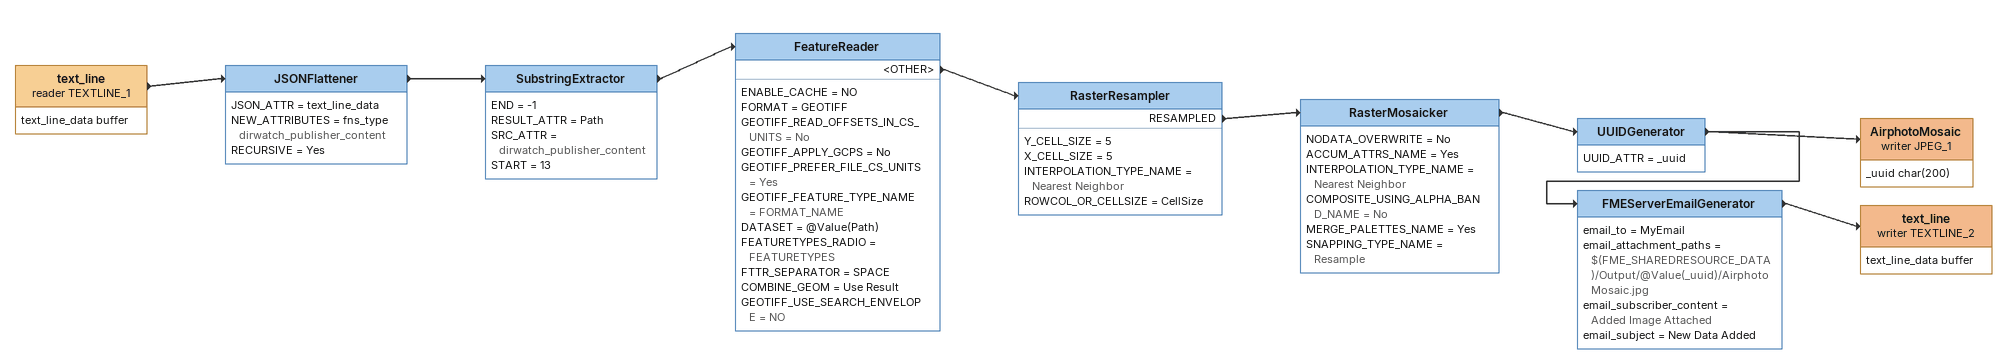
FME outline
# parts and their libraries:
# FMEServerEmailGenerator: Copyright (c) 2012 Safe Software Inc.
text_line (reader TEXTLINE_1)
    attributes: text_line_data buffer
    -> JSONFlattener
JSONFlattener
    JSON_ATTR = text_line_data
    NEW_ATTRIBUTES = fns_type dirwatch_publisher_content
    RECURSIVE = Yes
    -> SubstringExtractor
SubstringExtractor
    END = -1
    RESULT_ATTR = Path
    SRC_ATTR = dirwatch_publisher_content
    START = 13
    -> FeatureReader
FeatureReader
    ENABLE_CACHE = NO
    FORMAT = GEOTIFF
    GEOTIFF_READ_OFFSETS_IN_CS_UNITS = No
    GEOTIFF_APPLY_GCPS = No
    GEOTIFF_PREFER_FILE_CS_UNITS = Yes
    GEOTIFF_FEATURE_TYPE_NAME = FORMAT_NAME
    DATASET = @Value(Path)
    FEATURETYPES_RADIO = FEATURETYPES
    FTTR_SEPARATOR = SPACE
    COMBINE_GEOM = Use Result
    GEOTIFF_USE_SEARCH_ENVELOPE = NO
    <OTHER> -> RasterResampler
RasterResampler
    Y_CELL_SIZE = 5
    X_CELL_SIZE = 5
    INTERPOLATION_TYPE_NAME = Nearest Neighbor
    ROWCOL_OR_CELLSIZE = CellSize
    RESAMPLED -> RasterMosaicker
RasterMosaicker
    NODATA_OVERWRITE = No
    ACCUM_ATTRS_NAME = Yes
    INTERPOLATION_TYPE_NAME = Nearest Neighbor
    COMPOSITE_USING_ALPHA_BAND_NAME = No
    MERGE_PALETTES_NAME = Yes
    SNAPPING_TYPE_NAME = Resample
    -> UUIDGenerator
UUIDGenerator
    UUID_ATTR = _uuid
    -> AirphotoMosaic (writer JPEG_1)
    -> FMEServerEmailGenerator
AirphotoMosaic (writer JPEG_1)
    attributes: _uuid char(200)
FMEServerEmailGenerator
    email_to = MyEmail
    email_attachment_paths = $(FME_SHAREDRESOURCE_DATA)/Output/@Value(_uuid)/AirphotoMosaic.jpg
    email_subscriber_content = Added Image Attached
    email_subject = New Data Added
    -> text_line (writer TEXTLINE_2)
text_line (writer TEXTLINE_2)
    attributes: text_line_data buffer
